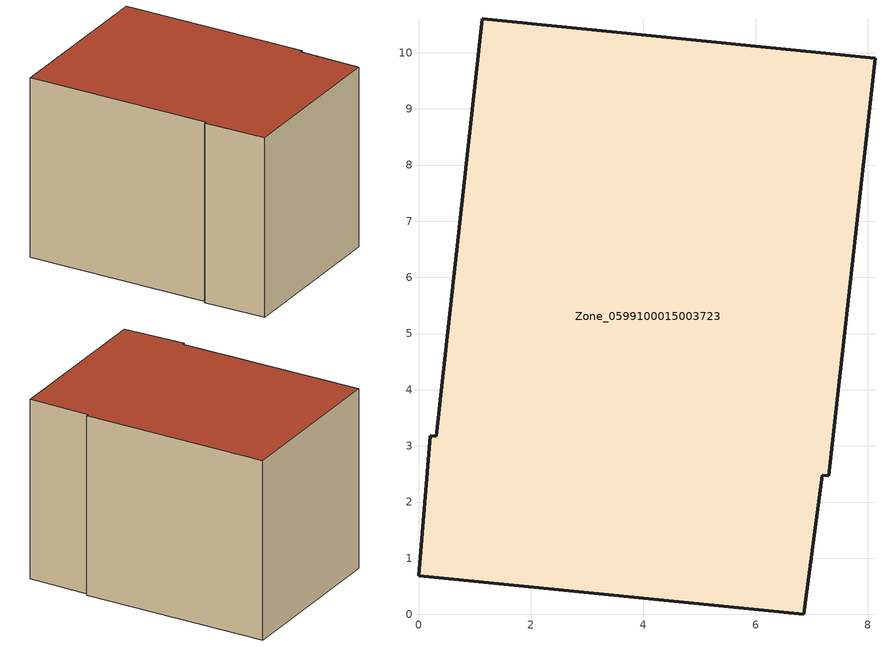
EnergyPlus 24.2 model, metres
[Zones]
Zone_0599100015003723
 floor ground (C_G): 6.86,0 0,0.69 0.21,3.19 0.31,3.17 1.13,10.61 8.13,9.9 7.31,2.47 7.18,2.48 z0.98
 wall outside (C_F): 0,0.69 6.86,0 7.18,2.48 7.31,2.47 8.13,9.9 1.13,10.61 0.31,3.17 0.21,3.19 0,0.69 z0.98:8.25
 roof outside (C_R): 7.18,2.48 7.31,2.47 8.13,9.9 1.13,10.61 0.31,3.17 0.21,3.19 0,0.69 6.86,0 z8.25
[BUILDING]
Pand.0599100015003723: North Axis=0; Terrain=City; Loads Convergence Tolerance Value=0.04; Temperature Convergence Tolerance Value=0.4; Solar Distribution=FullExterior; Maximum Number of Warmup Days=25; Minimum Number of Warmup Days=1
[Site:Location]
Rotterdam.The.Hague.AP_ZH_NLD Design_Conditions: Latitude=51.96; Longitude=4.45; Time Zone=1; Elevation=-4.5
[SITE:GROUNDTEMPERATURE:BUILDINGSURFACE]
18, 18, 18, 18, 18, 18, 18, 18, 18, 18, 18, 18
[MATERIAL] Thermal Absorptance=0.9; Solar Absorptance=0.7; Visible Absorptance=0.7
Name | Roughness | Thickness | Conductivity | Density | Specific Heat
G.TI.1946-1964 | MediumSmooth | 0.15 | 1 | 540 | 1210
F.TI.1946-1964 | Rough | 0.3 | 0.857143 | 1920 | 840
R.TI.1946-1964 | MediumRough | 0.2 | 0.277778 | 1500 | 1000
[CONSTRUCTION]
C_G: G.TI.1946-1964
C_F: F.TI.1946-1964
C_R: R.TI.1946-1964
[ZONE]
Zone_0599100015003723: Type=1; Multiplier=1; Ceiling Height=Autocalculate; Volume=Autocalculate; Floor Area=autocalculate; Part of Total Floor Area=Yes
[ZONEINFILTRATION:DESIGNFLOWRATE]
Infil_Zone_0599100015003723: Zone or ZoneList or Space or SpaceList=Zone_0599100015003723; Schedule=AlwaysOn; Design Flow Rate Calculation Method=Flow/Area; Flow Rate per Floor Area=0.003; Constant Term Coefficient=1; Temperature Term Coefficient=0; Velocity Term Coefficient=0; Velocity Squared Term Coefficient=0
[HVACTEMPLATE:ZONE:IDEALLOADSAIRSYSTEM]
Zone_0599100015003723: Maximum Heating Supply Air Temperature=50; Minimum Cooling Supply Air Temperature=13; Maximum Heating Supply Air Humidity Ratio=0.0156; Minimum Cooling Supply Air Humidity Ratio=0.0077; Heating Limit=NoLimit; Cooling Limit=NoLimit; Dehumidification Control Type=ConstantSensibleHeatRatio; Cooling Sensible Heat Ratio=0.7; Dehumidification Setpoint=60; Humidification Control Type=None; Humidification Setpoint=30; Outdoor Air Method=None; Outdoor Air Flow Rate per Person=0.00944; Outdoor Air Flow Rate per Zone Floor Area=0; Outdoor Air Flow Rate per Zone=0; Demand Controlled Ventilation Type=None; Outdoor Air Economizer Type=NoEconomizer; Heat Recovery Type=None; Sensible Heat Recovery Effectiveness=0.7; Latent Heat Recovery Effectiveness=0.65
[ZONECONTROL:THERMOSTAT]
ThermostatControl_Zone_0599100015003723: Zone or ZoneList=Zone_0599100015003723; Control Type Schedule=DualSetpointControlType; Control 1=Thermostat_Zone_0599100015003723; Temperature Difference Between Cutout And Setpoint=0
[THERMOSTATSETPOINT:DUALSETPOINT]
Thermostat_Zone_0599100015003723: Heating Setpoint Temperature Schedule=HeatingSetpoint_Zone_0599100015003723; Cooling Setpoint Temperature Schedule=CoolingSetpoint_Zone_0599100015003723
[SCHEDULE:COMPACT]
HeatingSetpoint_Zone_0599100015003723: Through: 12/31, For: AllDays, Until: 24:00, 21
CoolingSetpoint_Zone_0599100015003723: Through: 12/31, For: AllDays, Until: 24:00, 24
DualSetpointControlType: Through: 12/31, For: AllDays, Until: 24:00, 4
AlwaysOn: Through: 12/31, For: AllDays, Until: 24:00, 1
